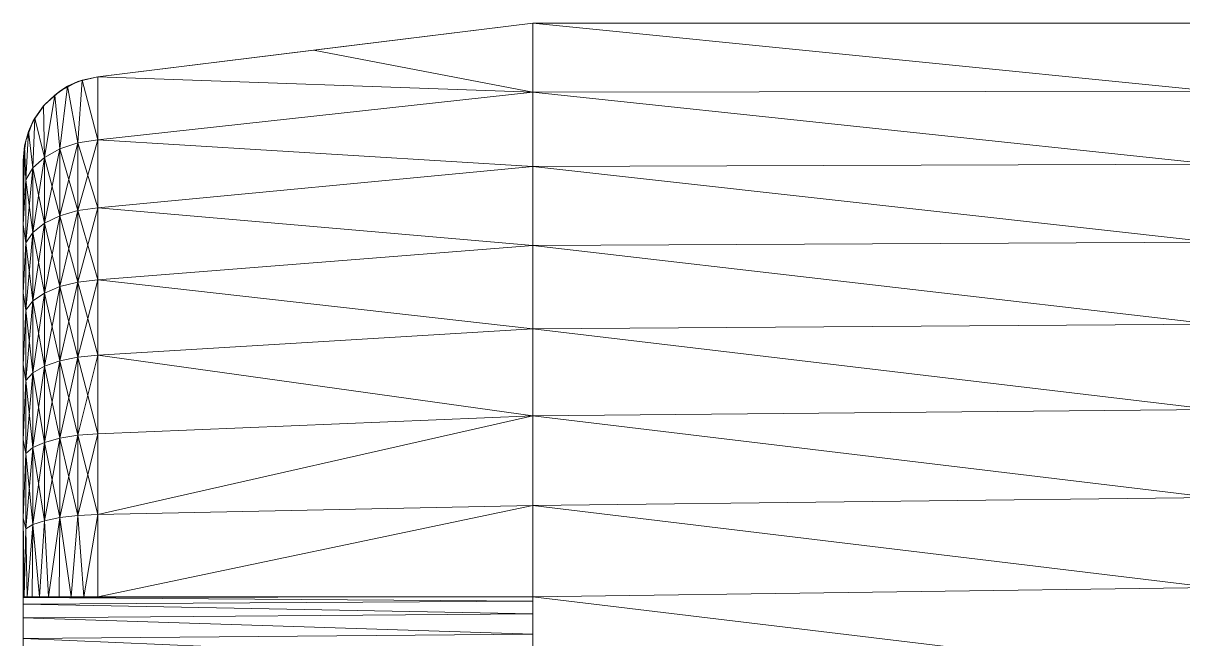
# Model space of a CAD drawing. Header units: millimetres. Extents: x 6495.02 to 6498.45, y 1663.36 to 1663.96.
# Drawn here: x 6497.98015 to 6497.99388, y 1663.73752 to 1663.74481 of the extents above; entities that cross this region are included whole.
import ezdxf

# ---------------------------------------------------------------- set-up
doc = ezdxf.new("R2010")
doc.units = ezdxf.units.MM

# ---------------------------------------------------------------- blocks, each defined once
blk = doc.blocks.new('SSSSS')
at = {"color": 7, "lineweight": 0}
for points in [[(159.084, 62.581, -114.362), (115.207, 62.572, -114.566), (159.084, 62.11, -119.84), (159.084, 62.581, -114.362)], [(159.084, 62.11, -119.84), (115.207, 62.572, -114.566), (115.207, 62.029, -120.448), (159.084, 62.11, -119.84)], [(159.084, 53.883, -103.386), (159.084, 62.581, -114.362), (159.084, 53.883, -119.84), (159.084, 53.883, -103.386)], [(159.084, 53.883, -119.84), (159.084, 62.581, -114.362), (159.084, 62.11, -119.84), (159.084, 53.883, -119.84)], [(159.084, 62.11, -119.84), (115.207, 62.029, -120.448), (159.084, 61.064, -125.742), (159.084, 62.11, -119.84)], [(159.084, 61.064, -125.742), (115.207, 62.029, -120.448), (115.207, 60.946, -126.255), (159.084, 61.064, -125.742)], [(159.084, 61.064, -125.742), (187.176, 58.631, -119.84), (159.084, 62.11, -119.84), (159.084, 61.064, -125.742)], [(159.084, 53.883, -119.84), (159.084, 62.11, -119.84), (187.176, 58.631, -119.84), (159.084, 53.883, -119.84)], [(159.084, 61.064, -125.742), (115.207, 60.946, -126.255), (159.084, 59.472, -131.521), (159.084, 61.064, -125.742)], [(159.084, 59.472, -131.521), (115.207, 60.946, -126.255), (115.207, 59.335, -131.938), (159.084, 59.472, -131.521)], [(159.084, 59.472, -131.521), (187.176, 57.66, -125.158), (159.084, 61.064, -125.742), (159.084, 59.472, -131.521)], [(159.084, 61.064, -125.742), (187.176, 57.66, -125.158), (187.176, 58.631, -119.84), (159.084, 61.064, -125.742)], [(159.084, 59.472, -131.521), (115.207, 59.335, -131.938), (159.084, 57.348, -137.127), (159.084, 59.472, -131.521)], [(159.084, 57.348, -137.127), (115.207, 59.335, -131.938), (115.207, 57.207, -137.448), (159.084, 57.348, -137.127)], [(159.084, 57.348, -137.127), (187.176, 54.322, -135.431), (159.084, 59.472, -131.521), (159.084, 57.348, -137.127)], [(159.084, 59.472, -131.521), (187.176, 54.322, -135.431), (187.176, 56.22, -130.369), (159.084, 59.472, -131.521)], [(159.084, 59.472, -131.521), (187.176, 56.22, -130.369), (187.176, 57.66, -125.158), (159.084, 59.472, -131.521)], [(187.176, 58.631, -119.84), (190.367, 57.068, -119.84), (159.084, 53.883, -119.84), (187.176, 58.631, -119.84)], [(187.176, 57.66, -125.158), (188.077, 58.436, -119.84), (187.176, 58.631, -119.84), (187.176, 57.66, -125.158)], [(188.077, 58.436, -119.84), (188.895, 58.118, -119.84), (187.176, 58.631, -119.84), (188.077, 58.436, -119.84)], [(187.176, 58.631, -119.84), (188.895, 58.118, -119.84), (189.679, 57.644, -119.84), (187.176, 58.631, -119.84)], [(187.176, 58.631, -119.84), (189.679, 57.644, -119.84), (190.367, 57.068, -119.84), (187.176, 58.631, -119.84)], [(188.458, 57.35, -125.087), (188.077, 58.436, -119.84), (187.176, 57.66, -125.158), (188.458, 57.35, -125.087)], [(188.458, 57.35, -125.087), (188.895, 58.118, -119.84), (188.077, 58.436, -119.84), (188.458, 57.35, -125.087)], [(188.458, 55.918, -130.271), (188.458, 57.35, -125.087), (187.176, 57.66, -125.158), (188.458, 55.918, -130.271)], [(188.458, 55.918, -130.271), (187.176, 57.66, -125.158), (187.176, 56.22, -130.369), (188.458, 55.918, -130.271)], [(189.627, 56.751, -124.95), (188.895, 58.118, -119.84), (188.458, 57.35, -125.087), (189.627, 56.751, -124.95)], [(189.627, 56.751, -124.95), (189.679, 57.644, -119.84), (188.895, 58.118, -119.84), (189.627, 56.751, -124.95)], [(159.084, 57.348, -137.127), (115.207, 57.207, -137.448), (159.084, 54.709, -142.509), (159.084, 57.348, -137.127)], [(159.084, 54.709, -142.509), (115.207, 57.207, -137.448), (115.207, 54.582, -142.739), (159.084, 54.709, -142.509)], [(159.084, 54.709, -142.509), (187.176, 51.981, -140.304), (159.084, 57.348, -137.127), (159.084, 54.709, -142.509)], [(159.084, 57.348, -137.127), (187.176, 51.981, -140.304), (187.176, 54.322, -135.431), (159.084, 57.348, -137.127)], [(159.084, 53.883, -119.84), (190.367, 57.068, -119.84), (190.941, 56.383, -119.84), (159.084, 53.883, -119.84)], [(189.627, 55.333, -130.081), (189.627, 56.751, -124.95), (188.458, 57.35, -125.087), (189.627, 55.333, -130.081)], [(189.627, 55.333, -130.081), (188.458, 57.35, -125.087), (188.458, 55.918, -130.271), (189.627, 55.333, -130.081)], [(189.627, 56.751, -124.95), (190.367, 57.068, -119.84), (189.679, 57.644, -119.84), (189.627, 56.751, -124.95)], [(190.615, 55.896, -124.754), (190.367, 57.068, -119.84), (189.627, 56.751, -124.95), (190.615, 55.896, -124.754)], [(190.615, 55.896, -124.754), (190.941, 56.383, -119.84), (190.367, 57.068, -119.84), (190.615, 55.896, -124.754)], [(159.084, 53.883, -119.84), (190.941, 56.383, -119.84), (191.417, 55.598, -119.84), (159.084, 53.883, -119.84)], [(188.458, 55.918, -130.271), (187.176, 56.22, -130.369), (188.458, 54.03, -135.306), (188.458, 55.918, -130.271)], [(188.458, 54.03, -135.306), (187.176, 56.22, -130.369), (187.176, 54.322, -135.431), (188.458, 54.03, -135.306)], [(190.615, 54.499, -129.81), (190.615, 55.896, -124.754), (189.627, 56.751, -124.95), (190.615, 54.499, -129.81)], [(190.615, 54.499, -129.81), (189.627, 56.751, -124.95), (189.627, 55.333, -130.081), (190.615, 54.499, -129.81)], [(191.365, 54.836, -124.512), (190.941, 56.383, -119.84), (190.615, 55.896, -124.754), (191.365, 54.836, -124.512)], [(191.365, 54.836, -124.512), (191.417, 55.598, -119.84), (190.941, 56.383, -119.84), (191.365, 54.836, -124.512)], [(191.417, 55.598, -119.84), (191.739, 54.782, -119.84), (159.084, 53.883, -119.84), (191.417, 55.598, -119.84)], [(188.458, 54.03, -135.306), (189.627, 53.464, -135.065), (188.458, 55.918, -130.271), (188.458, 54.03, -135.306)], [(188.458, 55.918, -130.271), (189.627, 53.464, -135.065), (189.627, 55.333, -130.081), (188.458, 55.918, -130.271)], [(191.365, 53.465, -129.474), (191.365, 54.836, -124.512), (190.615, 55.896, -124.754), (191.365, 53.465, -129.474)], [(191.365, 53.465, -129.474), (190.615, 55.896, -124.754), (190.615, 54.499, -129.81), (191.365, 53.465, -129.474)], [(191.739, 54.782, -119.84), (191.417, 55.598, -119.84), (191.365, 54.836, -124.512), (191.739, 54.782, -119.84)], [(159.084, 54.709, -142.509), (115.207, 54.582, -142.739), (159.084, 51.579, -147.622), (159.084, 54.709, -142.509)], [(159.084, 53.883, -119.84), (191.739, 54.782, -119.84), (191.941, 53.883, -119.84), (159.084, 53.883, -119.84)], [(159.084, 51.579, -147.622), (187.176, 49.216, -144.949), (159.084, 54.709, -142.509), (159.084, 51.579, -147.622)], [(159.084, 54.709, -142.509), (187.176, 49.216, -144.949), (187.176, 51.981, -140.304), (159.084, 54.709, -142.509)], [(189.627, 53.464, -135.065), (190.615, 52.658, -134.721), (189.627, 55.333, -130.081), (189.627, 53.464, -135.065)], [(189.627, 55.333, -130.081), (190.615, 52.658, -134.721), (190.615, 54.499, -129.81), (189.627, 55.333, -130.081)], [(191.833, 52.29, -129.092), (191.833, 53.632, -124.236), (191.365, 54.836, -124.512), (191.833, 52.29, -129.092)], [(191.833, 52.29, -129.092), (191.365, 54.836, -124.512), (191.365, 53.465, -129.474), (191.833, 52.29, -129.092)], [(191.833, 53.632, -124.236), (191.739, 54.782, -119.84), (191.365, 54.836, -124.512), (191.833, 53.632, -124.236)], [(191.941, 53.883, -119.84), (191.739, 54.782, -119.84), (191.833, 53.632, -124.236), (191.941, 53.883, -119.84)], [(159.084, 51.579, -147.622), (115.207, 54.582, -142.739), (115.207, 51.481, -147.767), (159.084, 51.579, -147.622)], [(188.458, 54.03, -135.306), (187.176, 54.322, -135.431), (188.458, 51.701, -140.154), (188.458, 54.03, -135.306)], [(188.458, 51.701, -140.154), (187.176, 54.322, -135.431), (187.176, 51.981, -140.304), (188.458, 51.701, -140.154)], [(188.458, 51.701, -140.154), (189.627, 51.159, -139.863), (188.458, 54.03, -135.306), (188.458, 51.701, -140.154)], [(188.458, 54.03, -135.306), (189.627, 51.159, -139.863), (189.627, 53.464, -135.065), (188.458, 54.03, -135.306)], [(191.365, 53.465, -129.474), (190.615, 54.499, -129.81), (191.365, 51.657, -134.294), (191.365, 53.465, -129.474)], [(191.365, 51.657, -134.294), (190.615, 54.499, -129.81), (190.615, 52.658, -134.721), (191.365, 51.657, -134.294)], [(191.941, 53.883, -119.84), (191.992, 53.136, -119.806), (159.084, 53.883, -119.84), (191.941, 53.883, -119.84)], [(159.084, 53.883, -119.84), (191.992, 53.136, -119.806), (159.084, 51.754, -119.56), (159.084, 53.883, -119.84)], [(159.084, 51.754, -119.56), (159.084, 49.77, -118.738), (159.084, 53.883, -119.84), (159.084, 51.754, -119.56)], [(159.084, 53.883, -119.84), (159.084, 49.77, -118.738), (159.084, 48.066, -117.43), (159.084, 53.883, -119.84)], [(159.084, 53.883, -119.84), (159.084, 48.066, -117.43), (159.084, 46.758, -115.726), (159.084, 53.883, -119.84)], [(159.084, 46.758, -115.726), (159.084, 45.937, -113.742), (159.084, 53.883, -119.84), (159.084, 46.758, -115.726)], [(159.084, 53.883, -119.84), (159.084, 45.937, -113.742), (159.084, 45.656, -111.613), (159.084, 53.883, -119.84)], [(159.084, 53.883, -119.84), (159.084, 45.656, -111.613), (159.084, 45.937, -109.484), (159.084, 53.883, -119.84)], [(159.084, 45.937, -109.484), (159.084, 46.758, -107.499), (159.084, 53.883, -119.84), (159.084, 45.937, -109.484)], [(159.084, 53.883, -119.84), (159.084, 46.758, -107.499), (159.084, 48.066, -105.796), (159.084, 53.883, -119.84)], [(159.084, 53.883, -119.84), (159.084, 48.066, -105.796), (159.084, 49.77, -104.488), (159.084, 53.883, -119.84)], [(159.084, 49.77, -104.488), (159.084, 51.754, -103.666), (159.084, 53.883, -119.84), (159.084, 49.77, -104.488)], [(159.084, 53.883, -119.84), (159.084, 51.754, -103.666), (159.084, 53.883, -103.386), (159.084, 53.883, -119.84)], [(189.627, 51.159, -139.863), (190.615, 50.387, -139.449), (189.627, 53.464, -135.065), (189.627, 51.159, -139.863)], [(189.627, 53.464, -135.065), (190.615, 50.387, -139.449), (190.615, 52.658, -134.721), (189.627, 53.464, -135.065)], [(191.833, 50.521, -133.809), (191.833, 52.29, -129.092), (191.365, 53.465, -129.474), (191.833, 50.521, -133.809)], [(191.365, 51.657, -134.294), (191.833, 50.521, -133.809), (191.365, 53.465, -129.474), (191.365, 51.657, -134.294)], [(191.992, 52.114, -124.946), (191.941, 53.883, -119.84), (191.833, 53.632, -124.236), (191.992, 52.114, -124.946)], [(191.992, 52.114, -124.946), (191.833, 53.632, -124.236), (191.833, 52.29, -129.092), (191.992, 52.114, -124.946)], [(191.992, 53.136, -119.806), (191.941, 53.883, -119.84), (191.992, 52.114, -124.946), (191.992, 53.136, -119.806)], [(159.084, 51.754, -119.56), (191.992, 53.136, -119.806), (191.992, 51.158, -119.376), (159.084, 51.754, -119.56)], [(191.365, 51.657, -134.294), (190.615, 52.658, -134.721), (191.365, 49.428, -138.935), (191.365, 51.657, -134.294)], [(191.365, 49.428, -138.935), (190.615, 52.658, -134.721), (190.615, 50.387, -139.449), (191.365, 49.428, -138.935)], [(191.992, 52.114, -124.946), (191.992, 51.158, -119.376), (191.992, 53.136, -119.806), (191.992, 52.114, -124.946)], [(159.084, 51.754, -119.56), (191.992, 51.158, -119.376), (159.084, 49.77, -118.738), (159.084, 51.754, -119.56)], [(188.458, 51.701, -140.154), (187.176, 51.981, -140.304), (188.458, 48.951, -144.775), (188.458, 51.701, -140.154)], [(188.458, 48.951, -144.775), (187.176, 51.981, -140.304), (187.176, 49.216, -144.949), (188.458, 48.951, -144.775)], [(188.458, 48.951, -144.775), (189.627, 48.437, -144.437), (188.458, 51.701, -140.154), (188.458, 48.951, -144.775)], [(188.458, 51.701, -140.154), (189.627, 48.437, -144.437), (189.627, 51.159, -139.863), (188.458, 51.701, -140.154)], [(191.833, 50.521, -133.809), (191.992, 50.61, -129.966), (191.833, 52.29, -129.092), (191.833, 50.521, -133.809)], [(191.833, 52.29, -129.092), (191.992, 50.61, -129.966), (191.992, 52.114, -124.946), (191.833, 52.29, -129.092)], [(191.992, 50.61, -129.966), (191.992, 49.346, -118.475), (191.992, 52.114, -124.946), (191.992, 50.61, -129.966)], [(191.992, 52.114, -124.946), (191.992, 49.346, -118.475), (191.992, 51.158, -119.376), (191.992, 52.114, -124.946)], [(159.084, 51.579, -147.622), (115.207, 51.481, -147.767), (159.084, 47.986, -152.42), (159.084, 51.579, -147.622)], [(159.084, 47.986, -152.42), (115.207, 51.481, -147.767), (115.207, 47.93, -152.487), (159.084, 47.986, -152.42)], [(159.084, 47.986, -152.42), (187.176, 46.049, -149.33), (159.084, 51.579, -147.622), (159.084, 47.986, -152.42)], [(159.084, 51.579, -147.622), (187.176, 46.049, -149.33), (187.176, 49.216, -144.949), (159.084, 51.579, -147.622)], [(159.084, 49.77, -118.738), (191.992, 51.158, -119.376), (191.992, 49.346, -118.475), (159.084, 49.77, -118.738)], [(189.627, 48.437, -144.437), (190.615, 47.704, -143.956), (189.627, 51.159, -139.863), (189.627, 48.437, -144.437)], [(189.627, 51.159, -139.863), (190.615, 47.704, -143.956), (190.615, 50.387, -139.449), (189.627, 51.159, -139.863)], [(191.833, 48.34, -138.351), (191.833, 50.521, -133.809), (191.365, 51.657, -134.294), (191.833, 48.34, -138.351)], [(191.833, 48.34, -138.351), (191.365, 51.657, -134.294), (191.365, 49.428, -138.935), (191.833, 48.34, -138.351)], [(191.365, 49.428, -138.935), (190.615, 50.387, -139.449), (191.365, 46.795, -143.358), (191.365, 49.428, -138.935)], [(191.365, 46.795, -143.358), (190.615, 50.387, -139.449), (190.615, 47.704, -143.956), (191.365, 46.795, -143.358)], [(191.833, 50.521, -133.809), (191.992, 48.636, -134.821), (191.992, 50.61, -129.966), (191.833, 50.521, -133.809)], [(191.833, 48.34, -138.351), (191.992, 48.636, -134.821), (191.833, 50.521, -133.809), (191.833, 48.34, -138.351)], [(191.992, 11.672, -115.491), (191.992, 47.807, -117.16), (191.992, 50.61, -129.966), (191.992, 11.672, -115.491)], [(191.992, 50.61, -129.966), (191.992, 47.807, -117.16), (191.992, 49.346, -118.475), (191.992, 50.61, -129.966)], [(191.992, 50.61, -129.966), (191.992, 48.636, -134.821), (191.992, 11.672, -115.491), (191.992, 50.61, -129.966)], [(159.084, 49.77, -118.738), (191.992, 49.346, -118.475), (159.084, 48.066, -117.43), (159.084, 49.77, -118.738)], [(191.833, 45.763, -142.68), (191.833, 48.34, -138.351), (191.365, 49.428, -138.935), (191.833, 45.763, -142.68)], [(191.833, 45.763, -142.68), (191.365, 49.428, -138.935), (191.365, 46.795, -143.358), (191.833, 45.763, -142.68)], [(159.084, 48.066, -117.43), (191.992, 49.346, -118.475), (191.992, 47.807, -117.16), (159.084, 48.066, -117.43)], [(188.458, 48.951, -144.775), (187.176, 49.216, -144.949), (188.458, 45.8, -149.133), (188.458, 48.951, -144.775)], [(188.458, 45.8, -149.133), (187.176, 49.216, -144.949), (187.176, 46.049, -149.33), (188.458, 45.8, -149.133)], [(188.458, 45.8, -149.133), (189.627, 45.318, -148.751), (188.458, 48.951, -144.775), (188.458, 45.8, -149.133)], [(188.458, 48.951, -144.775), (189.627, 45.318, -148.751), (189.627, 48.437, -144.437), (188.458, 48.951, -144.775)], [(159.084, 47.986, -152.42), (115.207, 47.93, -152.487), (159.084, 43.961, -156.861), (159.084, 47.986, -152.42)], [(159.084, 43.961, -156.861), (115.207, 47.93, -152.487), (115.207, 43.961, -156.861), (159.084, 43.961, -156.861)], [(159.084, 48.066, -117.43), (191.992, 47.807, -117.16), (159.084, 46.758, -115.726), (159.084, 48.066, -117.43)], [(187.176, 46.049, -149.33), (159.084, 47.986, -152.42), (187.176, 42.504, -153.412), (187.176, 46.049, -149.33)], [(187.176, 42.504, -153.412), (159.084, 47.986, -152.42), (159.084, 43.961, -156.861), (187.176, 42.504, -153.412)], [(189.627, 45.318, -148.751), (190.615, 44.631, -148.206), (189.627, 48.437, -144.437), (189.627, 45.318, -148.751)], [(189.627, 48.437, -144.437), (190.615, 44.631, -148.206), (190.615, 47.704, -143.956), (189.627, 48.437, -144.437)], [(191.833, 48.34, -138.351), (191.992, 46.212, -139.467), (191.992, 48.636, -134.821), (191.833, 48.34, -138.351)], [(191.833, 45.763, -142.68), (191.992, 46.212, -139.467), (191.833, 48.34, -138.351), (191.833, 45.763, -142.68)], [(191.992, 11.672, -115.491), (191.992, 48.636, -134.821), (191.992, 10.536, -116.363), (191.992, 11.672, -115.491)], [(191.992, 10.536, -116.363), (191.992, 48.636, -134.821), (191.992, 46.212, -139.467), (191.992, 10.536, -116.363)], [(159.084, 46.758, -115.726), (191.992, 47.807, -117.16), (191.992, 46.637, -115.509), (159.084, 46.758, -115.726)], [(191.365, 46.795, -143.358), (190.615, 47.704, -143.956), (191.365, 43.779, -147.53), (191.365, 46.795, -143.358)], [(191.365, 43.779, -147.53), (190.615, 47.704, -143.956), (190.615, 44.631, -148.206), (191.365, 43.779, -147.53)], [(191.992, 11.672, -115.491), (191.992, 46.637, -115.509), (191.992, 47.807, -117.16), (191.992, 11.672, -115.491)], [(191.833, 42.811, -146.762), (191.833, 45.763, -142.68), (191.365, 46.795, -143.358), (191.833, 42.811, -146.762)], [(191.833, 42.811, -146.762), (191.365, 46.795, -143.358), (191.365, 43.779, -147.53), (191.833, 42.811, -146.762)], [(188.458, 45.8, -149.133), (187.176, 46.049, -149.33), (188.181, 42.409, -153.191), (188.458, 45.8, -149.133)], [(188.181, 42.409, -153.191), (187.176, 46.049, -149.33), (187.176, 42.504, -153.412), (188.181, 42.409, -153.191)], [(188.181, 42.409, -153.191), (189.122, 42.236, -152.79), (188.458, 45.8, -149.133), (188.181, 42.409, -153.191)], [(188.458, 45.8, -149.133), (189.122, 42.236, -152.79), (189.627, 45.318, -148.751), (188.458, 45.8, -149.133)], [(191.833, 45.763, -142.68), (191.992, 43.358, -143.863), (191.992, 46.212, -139.467), (191.833, 45.763, -142.68)], [(191.833, 42.811, -146.762), (191.992, 43.358, -143.863), (191.833, 45.763, -142.68), (191.833, 42.811, -146.762)], [(191.992, 10.536, -116.363), (191.992, 46.212, -139.467), (191.992, 43.358, -143.863), (191.992, 10.536, -116.363)], [(189.122, 42.236, -152.79), (189.96, 41.993, -152.23), (189.627, 45.318, -148.751), (189.122, 42.236, -152.79)], [(189.627, 45.318, -148.751), (189.96, 41.993, -152.23), (190.615, 44.631, -148.206), (189.627, 45.318, -148.751)], [(189.96, 41.993, -152.23), (190.673, 41.691, -151.536), (190.615, 44.631, -148.206), (189.96, 41.993, -152.23)], [(190.615, 44.631, -148.206), (190.673, 41.691, -151.536), (191.24, 41.341, -150.739), (190.615, 44.631, -148.206)], [(190.615, 44.631, -148.206), (191.24, 41.341, -150.739), (191.365, 43.779, -147.53), (190.615, 44.631, -148.206)], [(115.207, -28.374, -156.861), (159.084, -28.374, -156.861), (115.207, 43.961, -156.861), (115.207, -28.374, -156.861)], [(115.207, 43.961, -156.861), (159.084, -28.374, -156.861), (159.084, 43.961, -156.861), (115.207, 43.961, -156.861)], [(187.176, 42.504, -153.412), (159.084, 43.961, -156.861), (173.244, 43.232, -155.123), (187.176, 42.504, -153.412)], [(159.084, 43.961, -156.861), (159.084, -28.374, -156.861), (173.244, 43.232, -155.123), (159.084, 43.961, -156.861)], [(191.365, 43.779, -147.53), (191.24, 41.341, -150.739), (191.654, 40.953, -149.864), (191.365, 43.779, -147.53)], [(191.365, 43.779, -147.53), (191.654, 40.953, -149.864), (191.833, 42.811, -146.762), (191.365, 43.779, -147.53)], [(173.244, 43.232, -155.123), (159.084, -28.374, -156.861), (173.244, -27.646, -155.123), (173.244, 43.232, -155.123)], [(173.244, 43.232, -155.123), (173.244, -27.646, -155.123), (187.176, -26.917, -153.412), (173.244, 43.232, -155.123)], [(187.176, -26.917, -153.412), (187.176, 42.504, -153.412), (173.244, 43.232, -155.123), (187.176, -26.917, -153.412)], [(191.833, 42.811, -146.762), (191.654, 40.953, -149.864), (191.905, 40.54, -148.94), (191.833, 42.811, -146.762)], [(191.833, 42.811, -146.762), (191.905, 40.54, -148.94), (191.992, 43.358, -143.863), (191.833, 42.811, -146.762)], [(191.992, 43.358, -143.863), (191.905, 40.54, -148.94), (191.992, 40.112, -147.993), (191.992, 43.358, -143.863)], [(191.992, 10.536, -116.363), (191.992, 43.358, -143.863), (191.992, 9.213, -116.911), (191.992, 10.536, -116.363)], [(191.992, 9.213, -116.911), (191.992, 43.358, -143.863), (191.992, 40.101, -147.968), (191.992, 9.213, -116.911)], [(191.992, 43.358, -143.863), (191.992, 40.112, -147.993), (191.992, 40.101, -147.968), (191.992, 43.358, -143.863)], [(188.181, 42.409, -153.191), (187.176, 42.504, -153.412), (187.176, -26.917, -153.412), (188.181, 42.409, -153.191)], [(187.176, -26.917, -153.412), (188.458, 19.364, -153.094), (188.181, 42.409, -153.191), (187.176, -26.917, -153.412)], [(188.181, 42.409, -153.191), (188.458, 19.364, -153.094), (189.122, 42.236, -152.79), (188.181, 42.409, -153.191)], [(189.122, 42.236, -152.79), (188.458, 19.364, -153.094), (189.627, 19.364, -152.479), (189.122, 42.236, -152.79)], [(189.122, 42.236, -152.79), (189.627, 19.364, -152.479), (189.96, 41.993, -152.23), (189.122, 42.236, -152.79)], [(189.96, 41.993, -152.23), (189.627, 19.364, -152.479), (190.615, 19.364, -151.603), (189.96, 41.993, -152.23)], [(189.96, 41.993, -152.23), (190.615, 19.364, -151.603), (190.673, 41.691, -151.536), (189.96, 41.993, -152.23)], [(190.673, 41.691, -151.536), (190.615, 19.364, -151.603), (191.24, 41.341, -150.739), (190.673, 41.691, -151.536)], [(191.24, 41.341, -150.739), (190.615, 19.364, -151.603), (191.365, 19.364, -150.515), (191.24, 41.341, -150.739)], [(191.24, 41.341, -150.739), (191.365, 19.364, -150.515), (191.654, 40.953, -149.864), (191.24, 41.341, -150.739)], [(191.654, 40.953, -149.864), (191.365, 19.364, -150.515), (191.833, 19.364, -149.28), (191.654, 40.953, -149.864)], [(191.654, 40.953, -149.864), (191.833, 19.364, -149.28), (191.905, 40.54, -148.94), (191.654, 40.953, -149.864)], [(191.905, 40.54, -148.94), (191.833, 19.364, -149.28), (191.992, 40.112, -147.993), (191.905, 40.54, -148.94)], [(191.905, -24.953, -148.94), (191.992, 40.112, -147.993), (191.833, -3.777, -149.28), (191.905, -24.953, -148.94)], [(191.992, 40.112, -147.993), (191.833, 19.364, -149.28), (191.833, -3.777, -149.28), (191.992, 40.112, -147.993)], [(191.992, -24.525, -147.993), (191.992, 40.112, -147.993), (191.905, -24.953, -148.94), (191.992, -24.525, -147.993)], [(191.992, 40.101, -147.968), (191.992, 40.112, -147.993), (191.992, -24.514, -147.968), (191.992, 40.101, -147.968)], [(191.992, -24.514, -147.968), (191.992, 40.112, -147.993), (191.992, -24.525, -147.993), (191.992, -24.514, -147.968)], [(191.992, 9.213, -116.911), (191.992, 40.101, -147.968), (191.992, 7.793, -117.098), (191.992, 9.213, -116.911)], [(191.992, 7.793, -117.098), (191.992, 40.101, -147.968), (191.992, -24.514, -147.968), (191.992, 7.793, -117.098)], [(187.176, -26.917, -153.412), (188.458, -3.777, -153.094), (188.458, 19.364, -153.094), (187.176, -26.917, -153.412)], [(188.458, -3.777, -153.094), (189.627, -3.777, -152.479), (189.627, 19.364, -152.479), (188.458, -3.777, -153.094)], [(188.458, 19.364, -153.094), (188.458, -3.777, -153.094), (189.627, 19.364, -152.479), (188.458, 19.364, -153.094)], [(189.627, -3.777, -152.479), (190.615, -3.777, -151.603), (190.615, 19.364, -151.603), (189.627, -3.777, -152.479)], [(189.627, 19.364, -152.479), (189.627, -3.777, -152.479), (190.615, 19.364, -151.603), (189.627, 19.364, -152.479)], [(190.615, -3.777, -151.603), (191.365, -3.777, -150.515), (191.365, 19.364, -150.515), (190.615, -3.777, -151.603)], [(190.615, 19.364, -151.603), (190.615, -3.777, -151.603), (191.365, 19.364, -150.515), (190.615, 19.364, -151.603)], [(191.365, -3.777, -150.515), (191.833, -3.777, -149.28), (191.833, 19.364, -149.28), (191.365, -3.777, -150.515)], [(191.365, 19.364, -150.515), (191.365, -3.777, -150.515), (191.833, 19.364, -149.28), (191.365, 19.364, -150.515)], [(191.992, 7.793, -117.098), (191.992, -24.514, -147.968), (191.992, 6.374, -116.911), (191.992, 7.793, -117.098)], [(191.992, 6.374, -116.911), (191.992, -24.514, -147.968), (191.992, -27.772, -143.863), (191.992, 6.374, -116.911)], [(191.992, 6.374, -116.911), (191.992, -27.772, -143.863), (191.992, 5.051, -116.363), (191.992, 6.374, -116.911)], [(191.992, 5.051, -116.363), (191.992, -27.772, -143.863), (191.992, -30.625, -139.467), (191.992, 5.051, -116.363)], [(191.992, 5.051, -116.363), (191.992, -30.625, -139.467), (191.992, -33.05, -134.821), (191.992, 5.051, -116.363)], [(191.992, 5.051, -116.363), (191.992, -33.05, -134.821), (191.992, 3.915, -115.491), (191.992, 5.051, -116.363)], [(191.992, 3.915, -115.491), (191.992, -33.05, -134.821), (191.992, -35.023, -129.966), (191.992, 3.915, -115.491)], [(191.992, 3.915, -115.491), (191.992, -35.023, -129.966), (191.992, -32.221, -117.16), (191.992, 3.915, -115.491)], [(191.992, -32.221, -117.16), (191.992, -31.05, -115.509), (191.992, 3.915, -115.491), (191.992, -32.221, -117.16)], [(188.181, -26.822, -153.191), (188.458, -3.777, -153.094), (187.176, -26.917, -153.412), (188.181, -26.822, -153.191)], [(189.122, -26.649, -152.79), (188.458, -3.777, -153.094), (188.181, -26.822, -153.191), (189.122, -26.649, -152.79)], [(189.122, -26.649, -152.79), (189.627, -3.777, -152.479), (188.458, -3.777, -153.094), (189.122, -26.649, -152.79)], [(189.96, -26.407, -152.23), (189.627, -3.777, -152.479), (189.122, -26.649, -152.79), (189.96, -26.407, -152.23)], [(189.96, -26.407, -152.23), (190.615, -3.777, -151.603), (189.627, -3.777, -152.479), (189.96, -26.407, -152.23)], [(190.673, -26.104, -151.536), (190.615, -3.777, -151.603), (189.96, -26.407, -152.23), (190.673, -26.104, -151.536)], [(191.24, -25.754, -150.739), (191.365, -3.777, -150.515), (190.615, -3.777, -151.603), (191.24, -25.754, -150.739)], [(191.24, -25.754, -150.739), (190.615, -3.777, -151.603), (190.673, -26.104, -151.536), (191.24, -25.754, -150.739)], [(191.654, -25.367, -149.864), (191.365, -3.777, -150.515), (191.24, -25.754, -150.739), (191.654, -25.367, -149.864)], [(191.654, -25.367, -149.864), (191.833, -3.777, -149.28), (191.365, -3.777, -150.515), (191.654, -25.367, -149.864)], [(191.905, -24.953, -148.94), (191.833, -3.777, -149.28), (191.654, -25.367, -149.864), (191.905, -24.953, -148.94)], [(191.905, -24.953, -148.94), (191.992, -27.772, -143.863), (191.992, -24.525, -147.993), (191.905, -24.953, -148.94)], [(191.992, -24.525, -147.993), (191.992, -27.772, -143.863), (191.992, -24.514, -147.968), (191.992, -24.525, -147.993)], [(191.24, -25.754, -150.739), (191.365, -28.192, -147.53), (191.654, -25.367, -149.864), (191.24, -25.754, -150.739)], [(191.654, -25.367, -149.864), (191.365, -28.192, -147.53), (191.833, -27.224, -146.762), (191.654, -25.367, -149.864)], [(191.654, -25.367, -149.864), (191.833, -27.224, -146.762), (191.905, -24.953, -148.94), (191.654, -25.367, -149.864)], [(191.905, -24.953, -148.94), (191.833, -27.224, -146.762), (191.992, -27.772, -143.863), (191.905, -24.953, -148.94)], [(189.96, -26.407, -152.23), (190.615, -29.044, -148.206), (190.673, -26.104, -151.536), (189.96, -26.407, -152.23)], [(190.673, -26.104, -151.536), (190.615, -29.044, -148.206), (191.24, -25.754, -150.739), (190.673, -26.104, -151.536)], [(191.24, -25.754, -150.739), (190.615, -29.044, -148.206), (191.365, -28.192, -147.53), (191.24, -25.754, -150.739)], [(173.244, -27.646, -155.123), (159.084, -32.4, -152.42), (187.176, -26.917, -153.412), (173.244, -27.646, -155.123)], [(187.176, -26.917, -153.412), (159.084, -32.4, -152.42), (187.176, -30.462, -149.33), (187.176, -26.917, -153.412)], [(187.176, -30.462, -149.33), (188.458, -30.213, -149.133), (188.181, -26.822, -153.191), (187.176, -30.462, -149.33)], [(188.181, -26.822, -153.191), (187.176, -26.917, -153.412), (187.176, -30.462, -149.33), (188.181, -26.822, -153.191)], [(188.181, -26.822, -153.191), (188.458, -30.213, -149.133), (189.122, -26.649, -152.79), (188.181, -26.822, -153.191)], [(189.122, -26.649, -152.79), (188.458, -30.213, -149.133), (189.627, -29.731, -148.751), (189.122, -26.649, -152.79)], [(189.122, -26.649, -152.79), (189.627, -29.731, -148.751), (189.96, -26.407, -152.23), (189.122, -26.649, -152.79)], [(189.96, -26.407, -152.23), (189.627, -29.731, -148.751), (190.615, -29.044, -148.206), (189.96, -26.407, -152.23)], [(159.084, -28.374, -156.861), (159.084, -32.4, -152.42), (173.244, -27.646, -155.123), (159.084, -28.374, -156.861)], [(191.365, -28.192, -147.53), (191.833, -30.176, -142.68), (191.833, -27.224, -146.762), (191.365, -28.192, -147.53)], [(191.833, -30.176, -142.68), (191.992, -27.772, -143.863), (191.833, -27.224, -146.762), (191.833, -30.176, -142.68)], [(115.207, -28.374, -156.861), (115.207, -32.344, -152.487), (159.084, -28.374, -156.861), (115.207, -28.374, -156.861)], [(159.084, -28.374, -156.861), (115.207, -32.344, -152.487), (159.084, -32.4, -152.42), (159.084, -28.374, -156.861)], [(190.615, -29.044, -148.206), (191.365, -31.209, -143.358), (191.365, -28.192, -147.53), (190.615, -29.044, -148.206)], [(191.365, -31.209, -143.358), (191.833, -30.176, -142.68), (191.365, -28.192, -147.53), (191.365, -31.209, -143.358)], [(191.833, -30.176, -142.68), (191.992, -30.625, -139.467), (191.992, -27.772, -143.863), (191.833, -30.176, -142.68)], [(189.627, -29.731, -148.751), (190.615, -32.117, -143.956), (190.615, -29.044, -148.206), (189.627, -29.731, -148.751)], [(190.615, -32.117, -143.956), (191.365, -31.209, -143.358), (190.615, -29.044, -148.206), (190.615, -32.117, -143.956)], [(188.458, -30.213, -149.133), (189.627, -32.85, -144.437), (189.627, -29.731, -148.751), (188.458, -30.213, -149.133)], [(189.627, -29.731, -148.751), (189.627, -32.85, -144.437), (190.615, -32.117, -143.956), (189.627, -29.731, -148.751)], [(187.176, -30.462, -149.33), (159.084, -32.4, -152.42), (159.084, -35.993, -147.622), (187.176, -30.462, -149.33)], [(187.176, -30.462, -149.33), (159.084, -35.993, -147.622), (187.176, -33.63, -144.949), (187.176, -30.462, -149.33)], [(187.176, -30.462, -149.33), (188.458, -33.364, -144.775), (188.458, -30.213, -149.133), (187.176, -30.462, -149.33)], [(187.176, -33.63, -144.949), (188.458, -33.364, -144.775), (187.176, -30.462, -149.33), (187.176, -33.63, -144.949)], [(188.458, -33.364, -144.775), (189.627, -32.85, -144.437), (188.458, -30.213, -149.133), (188.458, -33.364, -144.775)], [(191.365, -31.209, -143.358), (191.833, -32.753, -138.351), (191.833, -30.176, -142.68), (191.365, -31.209, -143.358)], [(191.833, -32.753, -138.351), (191.992, -30.625, -139.467), (191.833, -30.176, -142.68), (191.833, -32.753, -138.351)], [(191.833, -32.753, -138.351), (191.992, -33.05, -134.821), (191.992, -30.625, -139.467), (191.833, -32.753, -138.351)], [(159.084, -31.172, -115.726), (191.992, -31.05, -115.509), (191.992, -32.221, -117.16), (159.084, -31.172, -115.726)], [(159.084, -31.172, -115.726), (191.992, -32.221, -117.16), (159.084, -32.479, -117.43), (159.084, -31.172, -115.726)], [(159.084, -38.297, -103.386), (159.084, -31.172, -115.726), (159.084, -32.479, -117.43), (159.084, -38.297, -103.386)], [(190.615, -32.117, -143.956), (191.365, -33.842, -138.935), (191.365, -31.209, -143.358), (190.615, -32.117, -143.956)], [(191.365, -33.842, -138.935), (191.833, -32.753, -138.351), (191.365, -31.209, -143.358), (191.365, -33.842, -138.935)], [(189.627, -32.85, -144.437), (190.615, -34.8, -139.449), (190.615, -32.117, -143.956), (189.627, -32.85, -144.437)], [(190.615, -34.8, -139.449), (191.365, -33.842, -138.935), (190.615, -32.117, -143.956), (190.615, -34.8, -139.449)], [(159.084, -32.4, -152.42), (115.207, -32.344, -152.487), (115.207, -35.894, -147.767), (159.084, -32.4, -152.42)], [(159.084, -32.4, -152.42), (115.207, -35.894, -147.767), (159.084, -35.993, -147.622), (159.084, -32.4, -152.42)], [(159.084, -32.479, -117.43), (191.992, -32.221, -117.16), (191.992, -33.759, -118.475), (159.084, -32.479, -117.43)], [(159.084, -32.479, -117.43), (191.992, -33.759, -118.475), (159.084, -34.183, -118.738), (159.084, -32.479, -117.43)], [(159.084, -38.297, -103.386), (159.084, -32.479, -117.43), (159.084, -34.183, -118.738), (159.084, -38.297, -103.386)], [(188.458, -33.364, -144.775), (189.627, -35.573, -139.863), (189.627, -32.85, -144.437), (188.458, -33.364, -144.775)], [(189.627, -32.85, -144.437), (189.627, -35.573, -139.863), (190.615, -34.8, -139.449), (189.627, -32.85, -144.437)], [(191.365, -33.842, -138.935), (191.833, -34.935, -133.809), (191.833, -32.753, -138.351), (191.365, -33.842, -138.935)], [(191.833, -34.935, -133.809), (191.992, -33.05, -134.821), (191.833, -32.753, -138.351), (191.833, -34.935, -133.809)], [(191.992, -32.221, -117.16), (191.992, -35.023, -129.966), (191.992, -33.759, -118.475), (191.992, -32.221, -117.16)], [(187.176, -33.63, -144.949), (159.084, -35.993, -147.622), (159.084, -39.122, -142.509), (187.176, -33.63, -144.949)], [(187.176, -33.63, -144.949), (159.084, -39.122, -142.509), (187.176, -36.395, -140.304), (187.176, -33.63, -144.949)], [(187.176, -33.63, -144.949), (188.458, -36.115, -140.154), (188.458, -33.364, -144.775), (187.176, -33.63, -144.949)], [(187.176, -36.395, -140.304), (188.458, -36.115, -140.154), (187.176, -33.63, -144.949), (187.176, -36.395, -140.304)], [(188.458, -36.115, -140.154), (189.627, -35.573, -139.863), (188.458, -33.364, -144.775), (188.458, -36.115, -140.154)], [(191.833, -34.935, -133.809), (191.992, -35.023, -129.966), (191.992, -33.05, -134.821), (191.833, -34.935, -133.809)], [(159.084, -34.183, -118.738), (191.992, -33.759, -118.475), (191.992, -35.572, -119.376), (159.084, -34.183, -118.738)], [(159.084, -34.183, -118.738), (191.992, -35.572, -119.376), (159.084, -36.167, -119.56), (159.084, -34.183, -118.738)], [(159.084, -34.183, -118.738), (159.084, -36.167, -119.56), (159.084, -38.297, -103.386), (159.084, -34.183, -118.738)], [(190.615, -34.8, -139.449), (191.365, -36.071, -134.294), (191.365, -33.842, -138.935), (190.615, -34.8, -139.449)], [(191.365, -36.071, -134.294), (191.833, -34.935, -133.809), (191.365, -33.842, -138.935), (191.365, -36.071, -134.294)], [(191.992, -33.759, -118.475), (191.992, -35.023, -129.966), (191.992, -36.527, -124.946), (191.992, -33.759, -118.475)], [(191.992, -33.759, -118.475), (191.992, -36.527, -124.946), (191.992, -35.572, -119.376), (191.992, -33.759, -118.475)], [(189.627, -35.573, -139.863), (190.615, -37.071, -134.721), (190.615, -34.8, -139.449), (189.627, -35.573, -139.863)], [(190.615, -37.071, -134.721), (191.365, -36.071, -134.294), (190.615, -34.8, -139.449), (190.615, -37.071, -134.721)], [(191.365, -36.071, -134.294), (191.833, -36.703, -129.092), (191.833, -34.935, -133.809), (191.365, -36.071, -134.294)], [(191.833, -36.703, -129.092), (191.992, -35.023, -129.966), (191.833, -34.935, -133.809), (191.833, -36.703, -129.092)], [(191.833, -36.703, -129.092), (191.992, -36.527, -124.946), (191.992, -35.023, -129.966), (191.833, -36.703, -129.092)], [(159.084, -35.993, -147.622), (115.207, -35.894, -147.767), (115.207, -38.995, -142.739), (159.084, -35.993, -147.622)], [(159.084, -36.167, -119.56), (191.992, -35.572, -119.376), (191.992, -37.549, -119.806), (159.084, -36.167, -119.56)], [(188.458, -36.115, -140.154), (189.627, -37.878, -135.065), (189.627, -35.573, -139.863), (188.458, -36.115, -140.154)], [(189.627, -35.573, -139.863), (189.627, -37.878, -135.065), (190.615, -37.071, -134.721), (189.627, -35.573, -139.863)], [(191.992, -35.572, -119.376), (191.992, -36.527, -124.946), (191.992, -37.549, -119.806), (191.992, -35.572, -119.376)], [(159.084, -35.993, -147.622), (115.207, -38.995, -142.739), (159.084, -39.122, -142.509), (159.084, -35.993, -147.622)], [(159.084, -36.167, -119.56), (191.992, -37.549, -119.806), (159.084, -38.297, -119.84), (159.084, -36.167, -119.56)], [(159.084, -38.297, -103.386), (159.084, -36.167, -119.56), (159.084, -38.297, -119.84), (159.084, -38.297, -103.386)], [(187.176, -36.395, -140.304), (159.084, -39.122, -142.509), (159.084, -41.761, -137.127), (187.176, -36.395, -140.304)], [(187.176, -36.395, -140.304), (159.084, -41.761, -137.127), (187.176, -38.735, -135.431), (187.176, -36.395, -140.304)], [(187.176, -36.395, -140.304), (188.458, -38.443, -135.306), (188.458, -36.115, -140.154), (187.176, -36.395, -140.304)], [(187.176, -38.735, -135.431), (188.458, -38.443, -135.306), (187.176, -36.395, -140.304), (187.176, -38.735, -135.431)], [(188.458, -38.443, -135.306), (189.627, -37.878, -135.065), (188.458, -36.115, -140.154), (188.458, -38.443, -135.306)], [(190.615, -37.071, -134.721), (191.365, -37.878, -129.474), (191.365, -36.071, -134.294), (190.615, -37.071, -134.721)], [(191.365, -37.878, -129.474), (191.833, -36.703, -129.092), (191.365, -36.071, -134.294), (191.365, -37.878, -129.474)], [(191.833, -38.045, -124.236), (191.941, -38.297, -119.84), (191.992, -36.527, -124.946), (191.833, -38.045, -124.236)], [(191.833, -38.045, -124.236), (191.992, -36.527, -124.946), (191.833, -36.703, -129.092), (191.833, -38.045, -124.236)], [(191.992, -36.527, -124.946), (191.941, -38.297, -119.84), (191.992, -37.549, -119.806), (191.992, -36.527, -124.946)], [(189.627, -37.878, -135.065), (190.615, -38.912, -129.81), (190.615, -37.071, -134.721), (189.627, -37.878, -135.065)], [(190.615, -38.912, -129.81), (191.365, -37.878, -129.474), (190.615, -37.071, -134.721), (190.615, -38.912, -129.81)], [(191.365, -37.878, -129.474), (191.833, -38.045, -124.236), (191.833, -36.703, -129.092), (191.365, -37.878, -129.474)], [(159.084, -38.297, -119.84), (191.992, -37.549, -119.806), (191.941, -38.297, -119.84), (159.084, -38.297, -119.84)], [(188.458, -38.443, -135.306), (189.627, -39.746, -130.081), (189.627, -37.878, -135.065), (188.458, -38.443, -135.306)], [(189.627, -37.878, -135.065), (189.627, -39.746, -130.081), (190.615, -38.912, -129.81), (189.627, -37.878, -135.065)], [(190.615, -38.912, -129.81), (191.365, -39.249, -124.512), (191.365, -37.878, -129.474), (190.615, -38.912, -129.81)], [(191.365, -39.249, -124.512), (191.833, -38.045, -124.236), (191.365, -37.878, -129.474), (191.365, -39.249, -124.512)], [(191.365, -39.249, -124.512), (191.739, -39.196, -119.84), (191.833, -38.045, -124.236), (191.365, -39.249, -124.512)], [(191.833, -38.045, -124.236), (191.739, -39.196, -119.84), (191.941, -38.297, -119.84), (191.833, -38.045, -124.236)], [(159.084, -46.524, -119.84), (159.084, -38.297, -119.84), (187.176, -43.044, -119.84), (159.084, -46.524, -119.84)], [(187.176, -43.044, -119.84), (159.084, -38.297, -119.84), (190.367, -41.482, -119.84), (187.176, -43.044, -119.84)], [(191.941, -38.297, -119.84), (191.739, -39.196, -119.84), (159.084, -38.297, -119.84), (191.941, -38.297, -119.84)], [(159.084, -38.297, -119.84), (191.739, -39.196, -119.84), (191.417, -40.011, -119.84), (159.084, -38.297, -119.84)], [(159.084, -38.297, -119.84), (191.417, -40.011, -119.84), (190.941, -40.796, -119.84), (159.084, -38.297, -119.84)], [(190.941, -40.796, -119.84), (190.367, -41.482, -119.84), (159.084, -38.297, -119.84), (190.941, -40.796, -119.84)], [(159.084, -46.524, -119.84), (159.084, -46.994, -114.362), (159.084, -38.297, -119.84), (159.084, -46.524, -119.84)], [(159.084, -38.297, -119.84), (159.084, -46.994, -114.362), (159.084, -46.994, -108.864), (159.084, -38.297, -119.84)], [(159.084, -38.297, -119.84), (159.084, -46.994, -108.864), (159.084, -38.297, -103.386), (159.084, -38.297, -119.84)], [(187.176, -38.735, -135.431), (159.084, -41.761, -137.127), (159.084, -43.886, -131.521), (187.176, -38.735, -135.431)], [(187.176, -38.735, -135.431), (159.084, -43.886, -131.521), (187.176, -40.633, -130.369), (187.176, -38.735, -135.431)], [(187.176, -38.735, -135.431), (188.458, -40.331, -130.271), (188.458, -38.443, -135.306), (187.176, -38.735, -135.431)], [(187.176, -40.633, -130.369), (188.458, -40.331, -130.271), (187.176, -38.735, -135.431), (187.176, -40.633, -130.369)], [(188.458, -40.331, -130.271), (189.627, -39.746, -130.081), (188.458, -38.443, -135.306), (188.458, -40.331, -130.271)], [(190.615, -38.912, -129.81), (189.627, -39.746, -130.081), (190.615, -40.309, -124.754), (190.615, -38.912, -129.81)], [(190.615, -40.309, -124.754), (191.365, -39.249, -124.512), (190.615, -38.912, -129.81), (190.615, -40.309, -124.754)], [(159.084, -39.122, -142.509), (115.207, -38.995, -142.739), (115.207, -41.621, -137.448), (159.084, -39.122, -142.509)], [(159.084, -39.122, -142.509), (115.207, -41.621, -137.448), (159.084, -41.761, -137.127), (159.084, -39.122, -142.509)], [(190.615, -40.309, -124.754), (190.941, -40.796, -119.84), (191.365, -39.249, -124.512), (190.615, -40.309, -124.754)], [(191.365, -39.249, -124.512), (190.941, -40.796, -119.84), (191.417, -40.011, -119.84), (191.365, -39.249, -124.512)], [(191.365, -39.249, -124.512), (191.417, -40.011, -119.84), (191.739, -39.196, -119.84), (191.365, -39.249, -124.512)], [(187.176, -40.633, -130.369), (188.458, -41.764, -125.087), (188.458, -40.331, -130.271), (187.176, -40.633, -130.369)], [(188.458, -40.331, -130.271), (189.627, -41.164, -124.95), (189.627, -39.746, -130.081), (188.458, -40.331, -130.271)], [(188.458, -41.764, -125.087), (189.627, -41.164, -124.95), (188.458, -40.331, -130.271), (188.458, -41.764, -125.087)], [(189.627, -39.746, -130.081), (189.627, -41.164, -124.95), (190.615, -40.309, -124.754), (189.627, -39.746, -130.081)], [(189.627, -41.164, -124.95), (190.367, -41.482, -119.84), (190.615, -40.309, -124.754), (189.627, -41.164, -124.95)], [(190.615, -40.309, -124.754), (190.367, -41.482, -119.84), (190.941, -40.796, -119.84), (190.615, -40.309, -124.754)], [(187.176, -40.633, -130.369), (159.084, -43.886, -131.521), (187.176, -42.073, -125.158), (187.176, -40.633, -130.369)], [(187.176, -42.073, -125.158), (188.458, -41.764, -125.087), (187.176, -40.633, -130.369), (187.176, -42.073, -125.158)], [(188.458, -41.764, -125.087), (188.895, -42.531, -119.84), (189.627, -41.164, -124.95), (188.458, -41.764, -125.087)], [(188.895, -42.531, -119.84), (189.679, -42.058, -119.84), (189.627, -41.164, -124.95), (188.895, -42.531, -119.84)], [(189.627, -41.164, -124.95), (189.679, -42.058, -119.84), (190.367, -41.482, -119.84), (189.627, -41.164, -124.95)], [(159.084, -41.761, -137.127), (115.207, -41.621, -137.448), (115.207, -43.748, -131.938), (159.084, -41.761, -137.127)], [(159.084, -41.761, -137.127), (115.207, -43.748, -131.938), (159.084, -43.886, -131.521), (159.084, -41.761, -137.127)], [(187.176, -43.044, -119.84), (190.367, -41.482, -119.84), (189.679, -42.058, -119.84), (187.176, -43.044, -119.84)], [(187.176, -42.073, -125.158), (188.077, -42.85, -119.84), (188.458, -41.764, -125.087), (187.176, -42.073, -125.158)], [(188.077, -42.85, -119.84), (188.895, -42.531, -119.84), (188.458, -41.764, -125.087), (188.077, -42.85, -119.84)], [(187.176, -42.073, -125.158), (159.084, -43.886, -131.521), (159.084, -45.478, -125.742), (187.176, -42.073, -125.158)], [(187.176, -42.073, -125.158), (159.084, -45.478, -125.742), (187.176, -43.044, -119.84), (187.176, -42.073, -125.158)], [(189.679, -42.058, -119.84), (188.895, -42.531, -119.84), (187.176, -43.044, -119.84), (189.679, -42.058, -119.84)], [(187.176, -43.044, -119.84), (188.077, -42.85, -119.84), (187.176, -42.073, -125.158), (187.176, -43.044, -119.84)], [(187.176, -43.044, -119.84), (188.895, -42.531, -119.84), (188.077, -42.85, -119.84), (187.176, -43.044, -119.84)], [(187.176, -43.044, -119.84), (159.084, -45.478, -125.742), (159.084, -46.524, -119.84), (187.176, -43.044, -119.84)], [(159.084, -43.886, -131.521), (115.207, -43.748, -131.938), (115.207, -45.36, -126.255), (159.084, -43.886, -131.521)], [(159.084, -43.886, -131.521), (115.207, -45.36, -126.255), (159.084, -45.478, -125.742), (159.084, -43.886, -131.521)], [(159.084, -45.478, -125.742), (115.207, -45.36, -126.255), (115.207, -46.442, -120.448), (159.084, -45.478, -125.742)], [(159.084, -45.478, -125.742), (115.207, -46.442, -120.448), (159.084, -46.524, -119.84), (159.084, -45.478, -125.742)], [(159.084, -46.524, -119.84), (115.207, -46.442, -120.448), (115.207, -46.985, -114.566), (159.084, -46.524, -119.84)], [(159.084, -46.524, -119.84), (115.207, -46.985, -114.566), (159.084, -46.994, -114.362), (159.084, -46.524, -119.84)]]:
    blk.add_polyline3d(points, dxfattribs=at)

msp = doc.modelspace()

# ---------------------------------------------------------------- block references
at = {"color": 18, "extrusion": (-2.22045e-16, -1, 2.22045e-16), "xscale": -0.0001834019668714366, "yscale": 0.0001834019668714366, "zscale": 0.0001834019668714366}
msp.add_blockref('SSSSS', (6498.015361, -0.029237, -1663.716041), dxfattribs=at)

doc.saveas('drawing.dxf')
